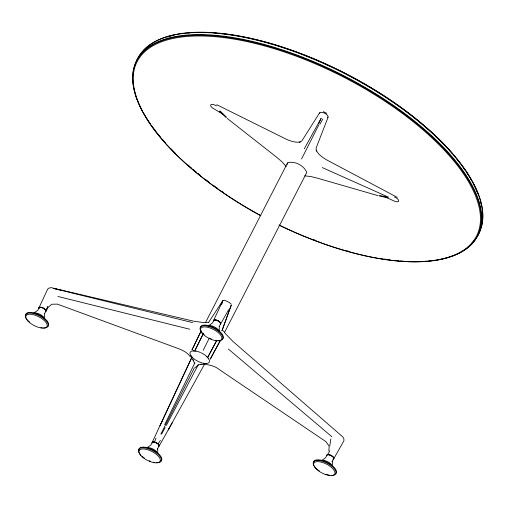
<?xml version="1.0" encoding="UTF-8"?>
<svg xmlns="http://www.w3.org/2000/svg" width="508" height="508" viewBox="0 0 508 508"><rect width="100%" height="100%" fill="white"/><g stroke="black" fill="none" stroke-linecap="round" stroke-linejoin="round"><path stroke-width="0.76" d="M287.16 164.586L287.23 163.506L288.449 162.496C295.313 161.157 303.46 165.417 306.451 171.691L306.349 173.304M327.838 117.634L327.958 116.142C326.403 113.64 323.437 112.109 320.497 112.325L319.367 113.297M328.809 450.875L329.19 446.303L326.041 441.712L219.418 369.653C214.033 365.258 207.232 364.249 200.546 364.338L201.644 364.223L198.177 365.004L195.18 367.716M329.787 445.827L330.835 438.95M160.865 423.736L152.203 442.411A3.912 1.657 27.2 0 1 154.591 442.024L156 438.099M328.143 117.05L316.065 148.196L316.414 151.086L316.173 150.235C318.351 154.476 322.332 157.315 326.327 159.709L397.3 197.39M318.662 123.762L321.183 118.224L304.298 148.806M164.7 424.612L194.894 362.795M162.09 421.138L160.001 425.666L161.144 423.215M39.021 307.683L47.708 289.039L49.212 287.979L51.264 287.668L193.199 321.088L203.803 322.624L208.769 322.389M190.462 356.965C187.655 352.603 182.842 350.33 178.168 348.526L57.334 304.114L51.759 304.241L48.26 307.213L45.987 311.245L45.891 310.267L47.765 306.254M203.314 333.661L195.237 349.968L203.505 333.191M203.194 350.342L209.156 338.404M194.386 367.836L160.852 434.099M301.555 158.953L318.789 124.955M44.596 313.722L45.657 311.658A3.893 1.645 27.2 0 0 42.983 308.058A3.893 1.645 27.2 0 0 38.9 308.388M205.537 322.51L287.655 162.719M219.278 326.415L220.339 324.358A3.893 1.645 27.2 0 0 218.548 321.246A3.893 1.645 27.2 0 0 213.868 320.275L212.452 323.018L208.032 326.072M224.39 332.734L306.153 173.647M327.006 454.997L325.596 457.746L321.805 460.362M39.186 307.575L37.776 310.325L33.985 312.941M152.33 442.303L150.914 445.052L147.123 447.669M166.313 425.456L198.349 364.566M216.599 340.766L208.134 356.572L216.694 340.512M161.55 434.124L165.113 427.571M322.802 119.056L319.824 124.358M169.196 428.2L168.243 429.889L204.324 364.623M172.263 422.739L159.169 445.98M326.854 455.073L327.692 454.571L329.863 450.704M333.826 458.641L343.922 440.722L343.891 438.874L342.944 437.026L232.931 341.433L225.463 333.712L223.355 330.835M57.956 296.475L189.687 329.222M228.676 309.683L220.637 323.907A3.912 1.657 27.2 0 0 217.894 320.65A3.912 1.657 27.2 0 0 213.671 320.338L222.809 300.717L224.346 300.215L225.92 300.793L229.375 302.558L231.057 304M319.672 112.713L301.854 140.919L299.333 142.335L300.171 142.037C295.472 142.773 290.855 141.192 286.588 139.363L216.808 104.743M208.464 322.644L222.002 301.885L222.269 303.339M158.331 446.481A3.912 1.657 27.2 0 0 158.071 443.808L160.445 440.373M206.407 363.512L203.619 363.353M193.11 350.895L195.898 351.06M304.705 175.838L311.055 176.581L317.779 178.264L378.219 195.701M379.616 195.536L388.385 197.123L322.313 167.589M379.368 196.024L388.042 197.815M60.928 290.208L53.556 288.449L192.634 322.605M154.591 442.024L158.071 443.808M323.374 111.633L326.828 113.405M216.51 105.842L213.766 104.584L211.588 104.356L210.642 104.915L210.737 106.051L212.173 107.747L223.596 114.668M384.81 196.831L395.529 201.638L397.739 201.809L398.704 201.219L398.59 200.114L397.123 198.476L394.494 196.983M201.276 352.87L202.336 353.416A10.738 4.54 27.2 0 1 209.423 361.848L209.194 362.299A10.738 4.54 27.2 0 1 198.26 361.505L197.199 360.966A10.738 4.54 27.2 0 1 190.113 352.527L190.341 352.076A10.738 4.54 27.2 0 1 200.571 352.546M221.659 112.795L219.634 111.576L226.149 117.564M227.082 118.307L276.523 157.137L281.826 161.614L286.245 166.497M228.39 349.04L331.889 436.747M219.983 110.89L226.397 117.075M192.646 357.734L190.767 355.549M206.87 356.68L208.75 358.864M191.656 358.184L193.618 360.788L193.065 359.829L194.443 363.093M332.423 465.512L332.353 461.023L332.067 461.829L333.477 459.08A3.893 1.645 27.2 0 0 330.803 455.479A3.893 1.645 27.2 0 0 326.72 455.809M219.215 326.295L219.297 331.534M157.759 453.561L157.677 448.329L157.385 449.135L158.801 446.386A3.893 1.645 27.2 0 0 156.121 442.785A3.893 1.645 27.2 0 0 152.038 443.109M44.533 313.601L44.615 318.834M327.692 454.571A3.912 1.657 27.2 0 1 332.727 456.47A3.912 1.657 27.2 0 1 332.981 459.137M323.101 460.362A6.49 2.743 27.2 0 1 331.343 464.363M313.557 463.264A12.624 5.334 27.2 0 1 326.796 462.21A12.624 5.334 27.2 0 1 335.477 473.888M319.31 470.96A12.624 5.334 27.2 0 1 315.411 460.712A12.624 5.334 27.2 0 1 332.816 467.087A12.624 5.334 27.2 0 1 331.394 475.386M329.463 475.183A12.624 5.334 27.2 0 1 325.838 474.231M328.365 454.692A3.683 1.556 27.2 0 1 333.667 458.038M148.419 447.669A6.49 2.743 27.2 0 1 156.667 451.669M138.874 450.571A12.624 5.334 27.2 0 1 152.121 449.517A12.624 5.334 27.2 0 1 160.801 461.194M140.665 454.914A12.624 5.334 27.2 0 1 143.231 447.758A12.624 5.334 27.2 0 1 159.277 455.536A12.624 5.334 27.2 0 1 156.718 462.693M154.788 462.49A12.624 5.334 27.2 0 1 153.352 462.191M150.514 461.302A12.624 5.334 27.2 0 1 149.181 460.756M144.628 458.26A12.624 5.334 27.2 0 1 142.151 456.368M153.683 441.998A3.683 1.556 27.2 0 1 158.985 445.345M39.11 308.661A3.912 1.657 27.2 0 1 41.402 307.296A3.912 1.657 27.2 0 1 45.891 310.267M33.846 313.125A6.49 2.743 27.2 0 1 39.675 314.179A6.49 2.743 27.2 0 1 44.425 318.249M25.737 315.843A12.624 5.334 27.2 0 1 38.976 314.789A12.624 5.334 27.2 0 1 47.657 326.466M29.585 322.129A12.624 5.334 27.2 0 1 28.575 313.093A12.624 5.334 27.2 0 1 45.51 320.161A12.624 5.334 27.2 0 1 43.574 327.965M42.323 327.863A12.624 5.334 27.2 0 1 40.938 327.628M40.545 307.27A3.683 1.556 27.2 0 1 44.621 308.972A3.683 1.556 27.2 0 1 45.568 311.379M208.528 325.819A6.49 2.743 27.2 0 1 214.351 326.873A6.49 2.743 27.2 0 1 219.1 330.943M200.412 328.536A12.624 5.334 27.2 0 1 213.658 327.482A12.624 5.334 27.2 0 1 222.339 339.16M202.203 332.886A12.624 5.334 27.2 0 1 204.768 325.73A12.624 5.334 27.2 0 1 220.815 333.502A12.624 5.334 27.2 0 1 218.256 340.658M217.005 340.557A12.624 5.334 27.2 0 1 215.614 340.322M211.391 339.007A12.624 5.334 27.2 0 1 209.359 338.087M204.267 334.823A12.624 5.334 27.2 0 1 202.654 333.356M213.855 320.98A3.683 1.556 27.2 0 1 214.128 320.211M215.221 319.964A3.683 1.556 27.2 0 1 219.304 321.666A3.683 1.556 27.2 0 1 220.25 324.079M138.265 102.267A191.783 81.051 27.2 0 1 330.835 69.336A191.783 81.051 27.2 0 1 458.33 253.562M457.676 253.873A191.783 81.051 27.2 0 1 440.614 259.277M439.128 259.563A191.783 81.051 27.2 0 1 436.861 259.956M435.318 260.198A191.783 81.051 27.2 0 1 432.956 260.521M431.355 260.712A191.783 81.051 27.2 0 1 428.923 260.96M427.272 261.106A191.783 81.051 27.2 0 1 424.764 261.277M403.809 261.169A191.783 81.051 27.2 0 1 400.691 260.947M398.443 260.756A191.783 81.051 27.2 0 1 396.932 260.61M389.998 259.829A191.783 81.051 27.2 0 1 388.436 259.62M386.074 259.29A191.783 81.051 27.2 0 1 384.486 259.055M382.099 258.686A191.783 81.051 27.2 0 1 380.498 258.42M349.32 251.447A191.783 81.051 27.2 0 1 347.104 250.825M315.982 240.525A191.783 81.051 27.2 0 1 313.817 239.7M222.961 192.062A191.783 81.051 27.2 0 1 221.698 191.199M217.862 188.519A191.783 81.051 27.2 0 1 216.56 187.592M215.265 186.665A191.783 81.051 27.2 0 1 213.97 185.731M208.871 181.966A191.783 81.051 27.2 0 1 205.74 179.591M200.241 175.285A191.783 81.051 27.2 0 1 197.86 173.361M196.024 171.856A191.783 81.051 27.2 0 1 192.951 169.291M191.738 168.262A191.783 81.051 27.2 0 1 188.151 165.151M175.082 152.959A191.783 81.051 27.2 0 1 170.574 148.355M165.24 142.596A191.783 81.051 27.2 0 1 162.217 139.154M160.763 137.439A191.783 81.051 27.2 0 1 157.156 133.02M156.166 131.756A191.783 81.051 27.2 0 1 151.492 125.476M150.184 123.603A191.783 81.051 27.2 0 1 143.205 112.37M142.469 111.017A191.783 81.051 27.2 0 1 138.595 103.041M244.399 206.248A191.51 80.937 27.2 0 1 188.385 35.528A191.51 80.937 27.2 0 1 473.843 189.992A191.51 80.937 27.2 0 1 279.108 225.025M260.826 215.627A191.51 80.937 27.2 0 1 245.072 206.648M260.801 215.76A190.792 80.632 27.2 0 1 180.48 37.179A190.792 80.632 27.2 0 1 471.272 186.722A190.792 80.632 27.2 0 1 279.013 225.12M474.415 240.328A191.783 81.051 27.2 0 1 471.767 243.141M136.36 61.335A191.783 81.051 27.2 0 1 345.535 74.028A191.783 81.051 27.2 0 1 477.139 236.677M138.563 57.575A191.395 80.886 27.2 0 1 140.926 53.753M141.834 52.54A191.395 80.886 27.2 0 1 346.532 74.035A191.395 80.886 27.2 0 1 480.924 227.857M480.428 229.279A191.395 80.886 27.2 0 1 478.93 232.702M167.094 37.084A190.449 80.486 27.2 0 1 174.136 35.179M177.032 34.569A190.449 80.486 27.2 0 1 178.518 34.296M183.902 33.477A190.449 80.486 27.2 0 1 185.49 33.287M187.909 33.039A190.449 80.486 27.2 0 1 189.548 32.899M192.875 32.677A190.449 80.486 27.2 0 1 200.279 32.449M214.471 32.944A190.449 80.486 27.2 0 1 216.687 33.115M218.173 33.242A190.449 80.486 27.2 0 1 228.892 34.474M230.461 34.696A190.449 80.486 27.2 0 1 452.266 153.429M453.238 154.565A190.449 80.486 27.2 0 1 455.244 156.953M456.273 158.21A190.449 80.486 27.2 0 1 460.21 163.22M461.15 164.471A190.449 80.486 27.2 0 1 465.544 170.675M466.357 171.901A190.449 80.486 27.2 0 1 468.059 174.549M468.941 175.965A190.449 80.486 27.2 0 1 469.792 177.381M470.618 178.797A190.449 80.486 27.2 0 1 471.418 180.2M472.186 181.604A190.449 80.486 27.2 0 1 472.929 183.001M473.647 184.391A190.449 80.486 27.2 0 1 474.332 185.769M474.986 187.141A190.449 80.486 27.2 0 1 477.761 193.694M480.162 201.168A190.449 80.486 27.2 0 1 480.695 203.346M231.273 305.054L221.964 330.797L231.273 305.054M163.43 418.211L161.436 422.605L191.751 357.581L163.43 418.211M222.307 301.701L221.075 304.368L222.809 300.717L222.307 301.701M201.187 330.886L192.024 349.777L201.187 330.886M217.519 345.567L210.293 359.08L220.32 340.633L217.519 345.567M315.62 468.312A11.786 4.978 27.2 0 0 334.099 474.777A11.786 4.978 27.2 0 0 323.196 462.712A11.786 4.978 27.2 0 0 315.62 468.312M140.938 455.613A11.786 4.978 27.2 0 0 159.417 462.083A11.786 4.978 27.2 0 0 148.514 450.018A11.786 4.978 27.2 0 0 140.938 455.613M27.794 320.885A11.786 4.978 27.2 0 0 46.272 327.355A11.786 4.978 27.2 0 0 35.376 315.29A11.786 4.978 27.2 0 0 27.794 320.885M202.476 333.585A11.786 4.978 27.2 0 0 220.955 340.055A11.786 4.978 27.2 0 0 210.052 327.984A11.786 4.978 27.2 0 0 202.476 333.585"/></g></svg>
